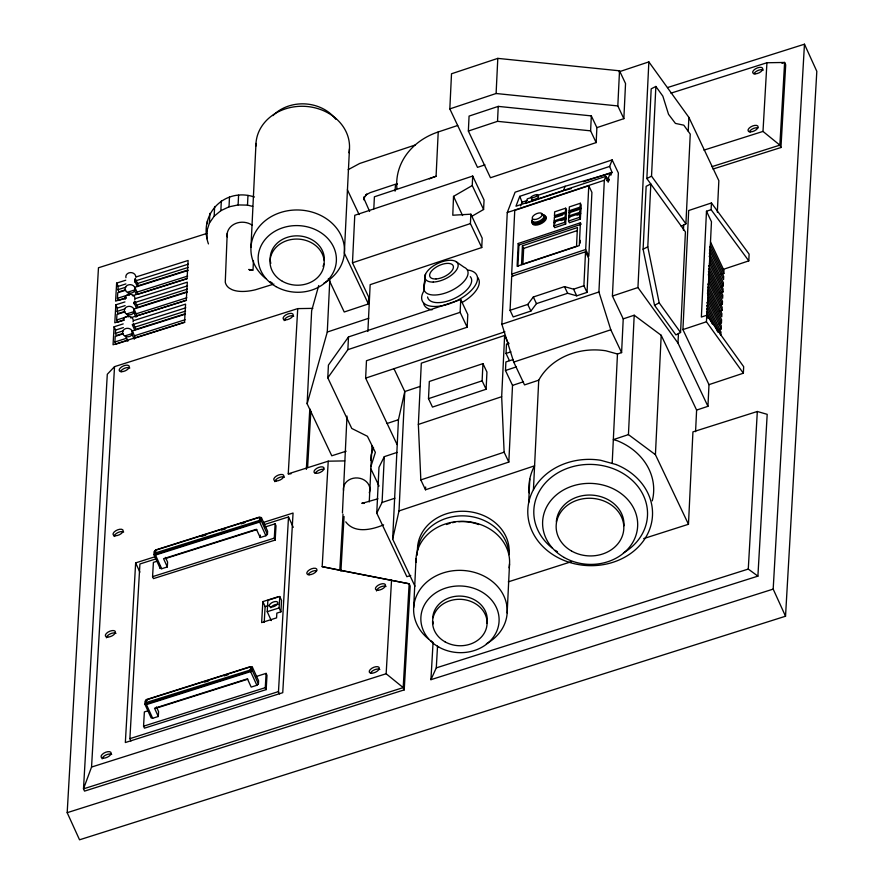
<?xml version="1.0" encoding="UTF-8"?>
<svg xmlns="http://www.w3.org/2000/svg" width="884" height="884" viewBox="0 0 884 884"><rect width="100%" height="100%" fill="white"/><g stroke="black" fill="none" stroke-linecap="round" stroke-linejoin="round"><path stroke-width="1.33" d="M342.439 512.919L346.992 416.055M208.436 243.907C197.983 214.403 224.602 186.977 254.437 197.022M207.375 223.696L207.386 221.022M227.188 236.835L227.21 233.398A15.492 13.194 2.8 0 1 252.073 225.122M328.373 278.515L344.23 311.997L368.396 303.952L368.727 297.134L352.473 262.813L354.771 215.287L472.697 176.06L472.244 185.53L453.525 196.37L452.785 215.221L470.863 214.193L482.2 238.161L481.747 247.542L370.153 284.67L367.888 331.467M206.856 238.724L207.331 229.022M206.922 230.724L209.42 223.044L209.884 213.342M209.42 223.044L214.171 216.204L214.635 206.502M214.171 216.204L220.856 210.679L221.32 200.977M227.21 233.398L225.265 282.162A38.995 18.73 -24.5 0 0 229.409 288.228L231.917 289.609A38.885 18.674 -24.5 0 0 255.498 289.753L273.907 284.051M220.856 210.679L229.022 206.834L229.486 197.132M229.022 206.834L238.105 204.933L238.581 195.242M252.68 206.403L247.498 205.121L247.973 195.419M250.968 247.144L255.984 143.451M253.001 270.427L253.465 260.813M346.141 451.205L331.776 455.79L307.146 403.767L311.643 310.759L318.726 285.521M307.146 403.767L327.279 332.041L329.798 280.062M370.871 466.63L375.368 452.387L367.424 436.287L351.766 428.453L327.798 377.833L328.417 365.103L348.484 336.937L460.741 299.599L467.791 314.494L467.172 327.224L366.473 360.727L365.633 378.131L397.071 444.53M349.467 148.855L344.329 253.111L368.396 303.952M327.798 377.833L347.876 349.666L348.484 336.937M373.81 208.9L374.396 196.8L436.077 176.281L438.221 131.959L457.724 125.473M370.827 460.277L371.07 455.183L373.523 447.414M369.258 501.935L371.987 445.569M410.728 575.462L406.872 576.699L376.761 513.118L378.982 467.304L384.297 456.663L397.104 452.398M376.761 513.118L382.076 502.477L384.297 456.663M414.983 586.225L392.662 539.107L398.441 419.712L404.784 391.535L393.977 368.705M392.662 539.107L399.004 510.93L404.784 391.535L420.309 386.363M513.195 359.534L505.88 361.965L505.471 370.507L512.521 385.402L508.819 462.067L425.502 489.78L420.828 479.913L418.353 424.43L421.314 363.169L504.631 335.456L508.72 344.097M413.679 607.54L416.044 558.522M428.497 398.662L429.326 381.468L482.951 363.633L486.94 372.053L486.112 389.247L432.486 407.082L428.497 398.662L482.123 380.827L482.951 363.633M425.502 489.78L425.635 487.04M484.962 164.866L477.493 167.352L449.823 108.898L451.514 73.77L497.803 58.377L619.518 70.808L625.541 83.538L623.85 118.666L596.888 127.639L596.159 142.589L490.465 177.75L468.354 131.042L469.072 116.091L498.244 106.389L591.33 115.892L596.888 127.639M467.172 327.224L460.122 312.328L460.741 299.599M481.747 247.542L470.41 223.586L470.863 214.193M471.89 216.271L483.592 209.497L484.045 200.016L472.697 176.06M449.823 108.898L496.101 93.505L497.803 58.377M468.354 131.042L497.515 121.34L498.244 106.389M501.869 324.262L507.261 212.547L515.096 192.193L612.159 159.905L618.369 173.021L612.413 296.041L623.231 318.87L621.596 352.617L617.474 353.987L605.86 350.793A62.41 53.139 2.8 0 0 538.732 380.186L524.532 384.905L513.726 362.075L501.869 324.262L598.921 291.985L604.324 180.27L605.838 176.325L515.958 206.226L519.759 196.325L609.651 166.424L612.159 159.905M508.819 462.067L504.134 452.199L501.67 396.717L504.631 335.456M509.394 360.562L506.035 353.456L506.488 344.064L508.93 343.246M512.709 276.349L511.67 274.128L514.753 210.381L588.777 185.75L591.915 192.392L588.832 256.15L585.694 249.509L588.777 185.75M510.057 310.306L511.703 276.349L585.528 251.785L588.678 258.426L587.031 292.383L576.711 295.82L567.639 293.267L536.477 303.632L530.886 311.058L513.195 316.947L510.057 310.306L527.748 304.416L533.328 296.991L564.489 286.626L573.572 289.178L583.893 285.742L585.528 251.785M518.212 243.487L517.118 266.272L579.307 245.586L580.401 222.801L518.212 243.487L518.93 245.001L517.891 266.438M522.433 245.84L521.527 264.548L576.523 246.26L577.429 227.542L522.433 245.84L523.659 248.426L522.886 264.471M507.162 612.944L509.538 563.926M528.654 502.841L529.803 479.029M533.439 489.648L538.732 380.186M553.859 225.961L554.047 222.116L565.042 218.458L565.859 220.182L565.672 224.028L554.677 227.685L553.859 225.961L564.854 222.304L565.042 218.458M555.03 222.591L554.213 220.856L554.401 217.022L565.395 213.353L566.213 215.088L566.036 218.934L561.141 220.558M555.296 217.42L554.478 215.696L554.655 211.851L565.661 208.193L566.478 209.917L566.29 213.762L565.473 212.038L565.661 208.193M566.036 218.934L565.219 217.199L565.395 213.353M568.556 221.022L568.732 217.177L579.738 213.519L580.556 215.254L580.368 219.088L569.373 222.757L568.556 221.022L579.55 217.365L579.738 213.519M569.727 217.652L568.909 215.928L569.086 212.083L580.092 208.425L580.91 210.149L580.722 213.994L577.053 215.21M569.163 210.757L569.351 206.911L580.346 203.254L581.175 204.989L580.987 208.823L569.981 212.492L569.163 210.757L580.169 207.099L580.346 203.254M580.722 213.994L579.904 212.27L580.092 208.425M580.213 243.078L580.346 240.393M596.159 142.589L590.6 130.843L591.33 115.892M623.85 118.666L617.817 105.936L619.518 70.808M612.181 463.448L617.474 353.987M643.696 538.588L688.47 524.278L655.42 454.685L628.436 434.608L634.204 315.223L623.231 318.87M695.564 431.69L696.614 410.088L707.94 406.32L677.984 343.047L637.95 287.543L648.856 61.891L619.087 71.803M643.11 249.222L646.149 186.325L650.823 183.916L647.784 246.813L659.199 302.858L680.558 332.483L675.884 334.892L654.525 305.267L643.11 249.222L647.784 246.813M680.558 332.483L685.42 231.884L646.856 178.557L651.188 88.853L655.862 86.444L662.845 96.135L668.536 114.312L675.42 123.406L683.807 125.185L690.249 134.114L685.907 223.829L681.232 226.238M685.907 223.829L651.53 176.148L655.862 86.444M655.42 454.685L661.199 335.29L634.204 315.223M677.984 343.047L678.448 333.412M683.431 230.227L683.697 224.724M688.227 131.152L688.89 117.395L648.856 61.891M707.94 406.32L708.99 384.639L682.923 329.588L688.68 210.525L711.443 202.955L749.113 254.139L748.792 260.879L722.78 269.521M688.47 524.278L692.934 431.889L757.323 411.491L767.19 414.331L757.897 576.136L430.928 679.674L433.049 642.745M711.443 202.955L711.112 209.685L706.482 211.232L701.366 317.058L706.747 315.268L743.676 366.705L743.356 373.214L708.99 384.639M743.356 373.214L706.438 321.776L706.747 315.268M706.88 316.582L711.465 221.751L706.482 211.232M717.333 212.16L718.847 180.667L688.89 117.395M718.559 329.787L721.156 328.925L721.311 325.876L707.841 297.433M718.858 323.699L721.454 322.837L721.598 319.798L707.543 290.107M719.454 311.312L722.051 310.45L722.195 307.4L708.725 278.957M719.753 305.223L722.35 304.361L722.493 301.322L708.438 271.631M720.349 292.836L722.946 291.974L723.09 288.935L709.62 260.482M720.648 286.748L723.245 285.886L723.388 282.847L709.333 253.155M721.245 274.36L723.841 273.499L723.985 270.46L710.515 242.006M667.553 87.549L804.462 44.2L816.816 71.317L785.533 616.225L79.538 839.8L67.184 812.683L98.467 267.775L206.779 233.464M123.185 323.898L114.091 326.771L113.053 344.782L184.546 322.141L185.585 304.129L133.583 320.605M125.727 280.228L116.633 283.112L115.594 301.124L125.992 297.831M124.931 301.919L115.837 304.803L114.798 322.804L123.893 319.931M127.749 340.406L115.892 344.163L114.898 341.975L115.218 336.373L123.119 333.876M122.975 333.445L116.39 335.533L115.395 333.345L115.583 330.052L114.091 326.771M118.445 300.494L117.439 298.306L117.76 292.714L125.661 290.206M125.517 289.775L118.931 291.864L117.937 289.676L118.124 286.394L116.633 283.112M124.224 320.107L117.638 322.185L116.644 319.997L116.964 314.406L124.865 311.897M124.721 311.466L118.136 313.555L117.141 311.367L117.329 308.085L115.837 304.803M344.705 460.907L328.229 461.183L322.174 566.655L409.148 583.783L410.187 586.048L404.22 689.885L84.532 791.114L83.494 788.848L91.549 767.058L114.533 366.639L297.731 308.615L312.837 308.372M134.943 279.024L134.821 281.046L137.318 286.515M132.07 334.406L132.257 330.981L135.451 337.975L184.789 322.351M133.804 312.428L134.003 309.002L187.165 292.173M134.445 301.378L134.048 303.908M138.003 294.14L134.799 287.311L187.96 270.482M186.535 300.372L137.208 315.82M155.33 556.655L135.65 562.887L125.34 742.538L282.747 692.691L293.057 513.04L262.891 522.588M130.942 740.969L129.882 738.648L139.915 563.981L155.695 558.975M255.631 676.691L266.095 673.376L266.99 675.332L266.172 689.608L144.446 728.162L143.551 726.206L144.368 711.929L148.302 710.681M144.888 704.205L145.064 701.178L146.733 699.752L250.912 666.757L252.371 667.133L258.603 680.802L258.426 683.951L256.868 685.288L251.178 687.089L247.421 678.846L154.534 708.25L158.291 716.493L152.678 718.272L151.12 717.874L144.888 704.205L146.457 704.603L250.636 671.619L252.194 670.282L252.371 667.133M264.647 527.14L275.123 523.825L276.007 525.781L275.189 540.058L153.462 578.611L152.567 576.655L153.396 562.379L157.319 561.13M153.915 554.655L154.081 551.627L155.75 550.202L259.94 517.206L261.399 517.582L267.62 531.251L267.443 534.4L265.885 535.737L260.194 537.538L256.437 529.295L163.562 558.699L167.319 566.942L161.706 568.721L160.137 568.324L153.915 554.655L155.473 555.053L259.653 522.068L261.211 520.731L261.399 517.582M145.794 702.636L145.937 700.194L146.832 699.443L249.951 666.779L251.067 667.84L250.923 670.392L250.15 671.055L147.031 703.708L145.794 702.636L249.752 670.194L250.526 669.531L250.68 666.967M146.192 703.498L145.937 700.194M154.822 553.086L154.954 550.644L155.849 549.892L258.968 517.228L260.095 518.289L259.951 520.842L259.167 521.505L156.048 554.158L154.822 553.086L258.769 520.643L259.553 519.98L259.697 517.416M160.137 568.324L160.258 566.301M158.291 716.493L158.579 711.642L156.424 706.935M167.319 566.942L167.595 562.091L165.452 557.384M260.194 537.538L260.338 535.107M277.775 596.888L262.846 601.606L261.642 622.601L276.57 617.872L276.847 613.12L280.891 611.839L281.554 600.413L279.775 596.512L267.874 600.28L267.222 611.695L271.277 620.601M264.217 622.347L265.123 606.601L262.846 601.606M266.172 689.608L265.277 687.664L266.095 673.376M275.189 540.058L274.305 538.113L275.123 523.825M280.891 611.839L279.112 607.938L279.775 596.512M290.991 473.802L288.25 473.846L297.731 308.615M279.543 693.907L278.482 691.597L288.516 516.919L263.531 524.831M306.328 469.415L309.809 408.839M307.599 467.559L310.848 411.104M404.22 689.885L403.192 687.608L409.148 583.783L339.799 570.279L343.014 514.212M340.915 571.174L344.053 516.488M395.071 191.187L395.391 185.717L397.181 183.817M114.533 366.639L107.295 374.275L83.494 788.848L403.192 687.608L386.153 673.752L391.535 580.169M430.928 679.674L436.287 667.873L437.536 646.071M780.948 147.517L779.865 145.142L762.991 131.418L766.936 62.753L784.616 62.455L785.699 64.819L780.948 147.517L713.001 169.032M757.897 576.136L748.273 569.064L757.323 411.491M785.533 616.225L773.18 589.109L804.462 44.2M424.906 276.968L423.966 289.355L424.784 281.189M425.049 278.471L425.458 274.383L425.038 278.283M424.751 280.88L424.187 286.073A23.857 11.393 -25.3 0 0 450.884 290.825A23.857 11.393 -25.3 0 0 464.001 267.178L455.901 261.52M520.665 205.906L522.09 202.193L519.759 196.325M609.651 166.424L611.982 172.303L610.855 175.22L610.126 173.386L565.141 186.27L563.406 190.8L525.582 203.375L527.317 198.845L531.229 197.552M605.838 176.325L608.181 182.192L609.12 179.739L608.391 177.905L610.126 173.386M134.843 282.217L135.296 278.681L138.49 285.676L187.828 270.051M156.247 550.754L155.352 551.517L154.954 550.644M348.13 169.695L359.655 163.485L415.425 144.932M549.428 199.375L551.76 198.071M646.856 178.557L651.53 176.148M654.525 305.267L659.199 302.858M397.413 183.585L370.164 192.646L365.622 195.077L366.805 194.082L363.81 198.381L364.429 196.414L364.12 200.016L363.7 197.961L369.623 211.42M536.444 195.817L565.141 186.27M522.09 202.193L527.306 200.469M583.318 181.828L611.982 172.303M352.473 262.813L470.41 223.586M507.261 212.547L604.324 180.27M606.512 180.612L609.12 179.739M554.478 215.696L565.473 212.038M556.511 217.011L562.622 214.978M554.213 220.856L565.219 217.199M568.909 215.928L579.904 212.27M518.93 245.001L579.827 224.746M523.659 248.426L577.34 230.569M327.279 332.041L368.827 318.229M511.67 274.128L585.694 249.509M347.876 349.666L460.122 312.328M365.633 378.131L504.919 331.798M612.413 296.041L637.95 287.543M506.035 353.456L510.908 351.843M513.726 362.075L610.789 329.787L621.596 352.617M505.471 370.507L516.433 366.86M387.104 423.48L398.441 419.712M512.521 385.402L523.483 381.755M682.923 329.588L706.438 321.776M418.353 424.43L501.67 396.717M420.828 479.913L504.134 452.199M377.921 498.797L361.976 503.383L364.109 503.372L362.075 503.029M382.076 502.477L394.894 498.211M399.004 510.93L534.588 465.824A62.41 53.139 2.8 0 0 529.207 492.885M628.436 434.608L613.33 439.635L617.286 440.729A62.41 53.139 2.8 0 1 652.27 500.852M383.601 524.842C371.976 529.726 354.628 533.826 345.766 521.858M508.289 581.849L571.384 561.694M670.912 93.163L766.936 62.753M781.986 63.283L784.616 62.455L779.865 145.142L711.918 166.667M136.125 276.935L188.126 260.471L187.088 278.482L132.489 295.764M118.124 286.394L125.926 283.919M136.324 280.626L188.314 264.161M117.937 289.676L125.837 287.178M137.484 283.488L188.137 267.443M117.439 298.306L129.296 294.56M136.998 292.118L187.64 276.084M119.76 300.085L126.346 297.996M139.285 293.897L187.331 278.681M135.329 298.626L187.32 282.162L186.292 300.173L130.401 317.864M117.329 308.085L125.13 305.61M134.224 302.726L187.518 285.852M117.141 311.367L125.042 308.859M136.689 305.168L187.331 289.134M187.032 291.731L137.694 307.367L135.053 301.566M116.644 319.997L128.5 316.251M136.191 313.809L186.833 297.775M115.583 330.052L123.384 327.588M132.478 324.704L185.773 307.831M115.395 333.345L123.296 330.837M134.943 327.146L185.585 311.113M185.286 313.709L135.948 329.334L133.307 323.544M132.213 330.992L185.419 314.151M703.929 150.125L762.991 131.418M114.898 341.975L126.755 338.218M134.445 335.787L185.099 319.743M288.25 473.846L328.229 461.183M201.928 536.29L205.839 535.052M221.508 530.091L225.42 528.853M241.089 523.892L245.001 522.643M165.175 558.644L256.791 529.626M152.567 576.655L274.305 538.113M265.123 606.601L268.858 605.418M267.222 611.695L279.112 607.938M204.657 682.116L208.569 680.879M224.238 675.917L228.149 674.68M156.148 708.194L247.774 679.177M143.551 726.206L265.277 687.664M129.882 738.648L278.482 691.597M91.549 767.058L386.153 673.752M436.287 667.873L748.273 569.064M67.184 812.683L773.18 589.109M564.721 190.414L571.34 188.524M605.739 178.667L608.391 177.905M251.432 269.918L249.719 270.007L252.205 270.018M238.105 204.933L247.498 205.121M496.101 93.505L617.817 105.936M497.515 121.34L590.6 130.843M250.934 269.952L248.791 269.443L250.835 270.217M322.174 566.655L339.799 570.279M259.366 518.101L260.095 518.289M250.338 667.652L251.067 667.84M711.112 209.685L748.792 260.879M710.371 245.045L723.841 273.499M709.631 246.857L723.687 276.537L723.543 279.587L709.487 249.896M709.189 256.205L723.245 285.886M709.476 263.52L722.946 291.974M708.736 265.543L722.792 295.234L722.637 298.273L708.581 268.592M708.294 274.681L722.35 304.361M708.581 281.996L722.051 310.45M707.841 284.018L721.896 313.709L721.753 316.748L707.697 287.068M707.399 293.156L721.454 322.837M707.686 300.472L721.156 328.925M706.946 302.494L721.001 332.185L720.858 335.224L706.802 305.544M706.648 308.582L717.775 332.086M706.504 311.621L712.36 323.997M706.946 315.908L708.117 318.384M661.199 335.29L696.614 410.088M580.169 207.099L580.987 208.823M579.55 217.365L580.368 219.088M580.401 222.801L581.12 224.315M569.086 212.083L569.904 213.806M564.854 222.304L565.672 224.028M554.047 222.116L554.865 223.84M583.893 285.742L587.031 292.383M573.572 289.178L576.711 295.82M564.489 286.626L567.639 293.267M533.328 296.991L536.477 303.632M472.244 185.53L483.592 209.497M527.748 304.416L530.886 311.058M453.525 196.37L462.597 215.541M482.123 380.827L486.112 389.247M347.39 189.784L359.125 214.591M371.026 469.128L379.048 486.067M288.516 516.919L293.256 527.328M261.211 520.731L267.443 534.4M259.553 519.98L259.951 520.842M259.653 522.068L265.885 535.737M258.769 520.643L259.167 521.505M136.246 294.35L134.302 290.074L127.915 292.096L129.318 295.168M134.025 302.737L136.512 308.207M134.003 309.002L137.197 315.997M136.003 317.234L133.506 311.765L127.119 313.787L128.523 316.859M132.28 324.715L134.777 330.185M134.257 339.213L131.76 333.743L125.373 335.765L127.871 341.235M252.194 670.282L258.426 683.951M250.526 669.531L250.923 670.392M250.636 671.619L256.868 685.288M249.752 670.194L250.15 671.055M155.65 553.296L156.048 554.158M155.473 555.053L161.706 568.721M135.65 562.887L139.871 572.147M146.832 699.443L147.219 700.305M146.633 702.846L147.031 703.708M146.457 704.603L152.678 718.272M598.921 291.985L610.789 329.787M396.905 188.513A66.598 56.698 2.8 0 1 438.221 131.959M429.326 178.911A66.598 56.698 2.8 0 1 436.077 176.281M323.765 264.073A27.084 23.061 2.8 0 1 323.036 266.393M270.791 263.377A27.084 23.061 2.8 0 1 295.146 235.895A27.084 23.061 2.8 0 1 324.317 260.493M417.469 550.544A45.869 39.062 2.8 0 1 464.597 511.295A45.869 39.062 2.8 0 1 509.04 553.937M552.213 548.047A56.896 48.443 2.8 0 1 551.616 477.106A56.896 48.443 2.8 0 1 634.69 482.763A56.896 48.443 2.8 0 1 623.452 552.887M557.472 551.76A56.896 48.443 2.8 0 1 555.318 550.345M428.497 638.977A46.819 39.868 2.8 0 1 428.762 580.445A46.819 39.868 2.8 0 1 497.25 586.114A46.819 39.868 2.8 0 1 486.366 643.773M432.707 642.005A46.819 39.868 2.8 0 1 430.552 640.546M446.464 524.521A39.139 33.327 2.8 0 1 450.022 523.328M452.475 522.687A39.139 33.327 2.8 0 1 454.951 522.201M458.741 521.737A39.139 33.327 2.8 0 1 478.763 524.577M477.592 277.41A30.178 14.409 -25.3 0 1 462.078 302.505M432.044 309.853A30.178 14.409 -25.3 0 1 423.491 302.958M467.514 269.996A30.178 14.409 -25.3 0 1 476.255 283.532A30.178 14.409 -25.3 0 1 452.067 302.781M450.851 303.245A30.178 14.409 -25.3 0 1 424.221 290.438M470.299 276.681A23.857 11.393 -25.3 0 1 454.486 298.438A23.857 11.393 -25.3 0 1 427.569 296.958M416.032 562.423A46.819 39.868 2.8 0 1 465.238 521.427A46.819 39.868 2.8 0 1 509.073 567.804M417.248 555.141A45.869 39.062 2.8 0 1 462.122 515.847A45.869 39.062 2.8 0 1 508.941 554.71M432.751 617.739A27.271 23.227 2.8 0 1 462.829 596.247A27.271 23.227 2.8 0 1 486.918 623.297M433.315 623.795A27.271 23.227 2.8 0 1 432.862 621.397M556.334 521.925A33.857 28.829 2.8 0 1 591.904 495.106A33.857 28.829 2.8 0 1 623.938 525.836M255.918 146.048A46.819 39.868 2.8 0 1 305.941 106.411A46.819 39.868 2.8 0 1 349.003 152.744M265.786 278.593A46.819 39.868 2.8 0 1 266.062 220.05A46.819 39.868 2.8 0 1 334.539 225.729A46.819 39.868 2.8 0 1 323.666 283.388M272.228 282.957A46.819 39.868 2.8 0 1 269.996 281.62M343.522 490.454A13.249 11.282 2.8 0 1 357.887 477.99A13.249 11.282 2.8 0 1 369.28 492.83M272.935 115.616A39.139 33.327 2.8 0 1 335.821 119.252M538.168 196.546A3.801 0.95 -21.7 0 1 535.527 199.022A3.801 0.95 -21.7 0 1 531.649 199.187M545.505 216.514A7.613 3.635 -25.3 0 1 539.98 224.193A7.613 3.635 -25.3 0 1 532.544 221.74M370.529 673.111A5.437 2.608 -24.5 0 1 374.871 669.674A5.437 2.608 -24.5 0 1 379.833 669.475M102.157 758.881A5.437 2.608 -24.5 0 1 106.058 754.936A5.437 2.608 -24.5 0 1 111.682 754.472M541.351 214.193A6.519 3.116 -25.3 0 1 543.561 217.796A6.519 3.116 -25.3 0 1 535.914 222.061A6.519 3.116 -25.3 0 1 532.378 219.188M543.185 215.619A6.519 3.116 -25.3 0 1 540.909 221.851A6.519 3.116 -25.3 0 1 532.732 221.442M542.5 214.823A7.613 3.635 -25.3 0 1 544.765 219.431A7.613 3.635 -25.3 0 1 535.052 224.072A7.613 3.635 -25.3 0 1 532.787 219.464M376.507 590.965A5.437 2.608 -24.5 0 1 380.418 587.02A5.437 2.608 -24.5 0 1 386.032 586.545M308.107 574.688A5.437 2.608 -24.5 0 1 316.649 570.721M315.279 473.283A5.437 2.608 -24.5 0 1 323.82 469.327M274.858 481.703A5.437 2.608 -24.5 0 1 278.769 477.758A5.437 2.608 -24.5 0 1 284.383 477.283M120.489 371.623A5.437 2.608 -24.5 0 1 124.843 368.186A5.437 2.608 -24.5 0 1 129.804 367.998M284.184 320.616A5.437 2.608 -24.5 0 1 288.096 316.671A5.437 2.608 -24.5 0 1 293.709 316.196M114.135 536.466A5.437 2.608 -24.5 0 1 118.036 532.511A5.437 2.608 -24.5 0 1 123.661 532.046M106.411 637.795A5.437 2.608 -24.5 0 1 110.323 633.85A5.437 2.608 -24.5 0 1 115.948 633.375M749.312 131.804A5.437 2.608 -24.5 0 1 757.853 127.849M753.953 73.781A5.437 2.608 -24.5 0 1 758.295 70.355A5.437 2.608 -24.5 0 1 763.257 70.156M270.736 607.794A4.619 2.221 -24.5 0 1 277.996 604.424M123.285 320.229A4.995 4.243 3.3 0 1 129.13 316.328A4.995 4.243 3.3 0 1 133.031 321.853M125.141 299.367A4.995 4.243 3.3 0 1 130.235 294.284A4.995 4.243 3.3 0 1 134.777 299.875M125.937 277.675A4.995 4.243 3.3 0 1 130.379 272.592A4.995 4.243 3.3 0 1 135.804 277.101M134.876 290.25L134.335 291.245A4.995 4.243 3.3 0 1 128.622 292.924L127.44 292.438A4.995 4.243 3.3 0 1 125.694 286.858A4.995 4.243 3.3 0 1 132.025 285.002A4.995 4.243 3.3 0 1 134.876 290.25M134.081 311.942L133.528 312.936A4.995 4.243 3.3 0 1 127.815 314.616L126.633 314.129A4.995 4.243 3.3 0 1 124.887 308.549A4.995 4.243 3.3 0 1 131.23 306.693A4.995 4.243 3.3 0 1 134.081 311.942M132.335 333.909L131.782 334.914A4.995 4.243 3.3 0 1 126.069 336.583L124.898 336.097A4.995 4.243 3.3 0 1 123.152 330.528A4.995 4.243 3.3 0 1 129.484 328.66A4.995 4.243 3.3 0 1 132.335 333.909M616.137 464.542L600.567 460.255A62.41 53.139 2.8 0 0 530.013 525.836A62.41 53.139 2.8 0 0 630.59 553.539A62.41 53.139 2.8 0 0 616.137 464.542M282.372 281.289A27.084 23.061 2.8 0 0 324.163 263.697A27.084 23.061 2.8 0 0 284.825 241.409A27.084 23.061 2.8 0 0 282.372 281.289M436.033 278.946A12.84 6.133 -25.3 0 0 453.415 266.736A12.84 6.133 -25.3 0 0 435.127 267.808A12.84 6.133 -25.3 0 0 436.033 278.946M433.248 282.062A17.945 8.564 -25.3 0 0 458.155 265.355A17.945 8.564 -25.3 0 0 433.182 266.073A17.945 8.564 -25.3 0 0 433.248 282.062M438.674 647A39.139 33.327 2.8 0 0 499.062 621.574A39.139 33.327 2.8 0 0 442.21 589.374A39.139 33.327 2.8 0 0 438.674 647M564.246 557.517A47.559 40.498 2.8 0 0 637.618 526.632A47.559 40.498 2.8 0 0 568.545 487.504A47.559 40.498 2.8 0 0 564.246 557.517M275.963 286.604A39.139 33.327 2.8 0 0 336.351 261.189A39.139 33.327 2.8 0 0 279.51 228.989A39.139 33.327 2.8 0 0 275.963 286.604M571.55 551.03A33.857 28.829 2.8 0 0 623.784 529.041A33.857 28.829 2.8 0 0 574.611 501.195A33.857 28.829 2.8 0 0 571.55 551.03M444.983 641.806A27.271 23.227 2.8 0 0 487.051 624.093A27.271 23.227 2.8 0 0 447.448 601.661A27.271 23.227 2.8 0 0 444.983 641.806M103.45 758.174A5.437 2.608 -24.5 0 0 111.185 753.29A5.437 2.608 -24.5 0 0 103.737 753.223A5.437 2.608 -24.5 0 0 103.45 758.174M371.611 673.188A5.437 2.608 -24.5 0 0 379.346 668.304A5.437 2.608 -24.5 0 0 371.899 668.238A5.437 2.608 -24.5 0 0 371.611 673.188M377.811 590.247A5.437 2.608 -24.5 0 0 385.534 585.374A5.437 2.608 -24.5 0 0 378.087 585.296A5.437 2.608 -24.5 0 0 377.811 590.247M309.201 574.766A5.437 2.608 -24.5 0 0 316.936 569.893A5.437 2.608 -24.5 0 0 309.477 569.815A5.437 2.608 -24.5 0 0 309.201 574.766M316.362 473.36A5.437 2.608 -24.5 0 0 324.096 468.487A5.437 2.608 -24.5 0 0 316.649 468.421A5.437 2.608 -24.5 0 0 316.362 473.36M276.151 480.995A5.437 2.608 -24.5 0 0 283.886 476.111A5.437 2.608 -24.5 0 0 276.438 476.045A5.437 2.608 -24.5 0 0 276.151 480.995M121.583 371.7A5.437 2.608 -24.5 0 0 129.318 366.816A5.437 2.608 -24.5 0 0 121.859 366.749A5.437 2.608 -24.5 0 0 121.583 371.7M285.488 319.897A5.437 2.608 -24.5 0 0 293.223 315.024A5.437 2.608 -24.5 0 0 285.775 314.947A5.437 2.608 -24.5 0 0 285.488 319.897M115.428 535.748A5.437 2.608 -24.5 0 0 123.163 530.875A5.437 2.608 -24.5 0 0 115.716 530.798A5.437 2.608 -24.5 0 0 115.428 535.748M107.715 637.077A5.437 2.608 -24.5 0 0 115.45 632.204A5.437 2.608 -24.5 0 0 108.003 632.137A5.437 2.608 -24.5 0 0 107.715 637.077M750.394 131.882A5.437 2.608 -24.5 0 0 758.129 127.009A5.437 2.608 -24.5 0 0 750.682 126.942A5.437 2.608 -24.5 0 0 750.394 131.882M755.035 73.858A5.437 2.608 -24.5 0 0 762.77 68.985A5.437 2.608 -24.5 0 0 755.323 68.919A5.437 2.608 -24.5 0 0 755.035 73.858M534.588 219.519A5.437 2.597 -25.3 0 0 542.279 214.547A5.437 2.597 -25.3 0 0 534.864 214.569A5.437 2.597 -25.3 0 0 534.588 219.519M532.511 197.762A3.801 0.95 -21.7 0 0 537.859 194.922A3.801 0.95 -21.7 0 0 532.544 195.994A3.801 0.95 -21.7 0 0 532.511 197.762M271.3 607.076A4.619 2.221 -24.5 0 0 277.874 602.921A4.619 2.221 -24.5 0 0 271.543 602.866A4.619 2.221 -24.5 0 0 271.3 607.076"/></g></svg>
